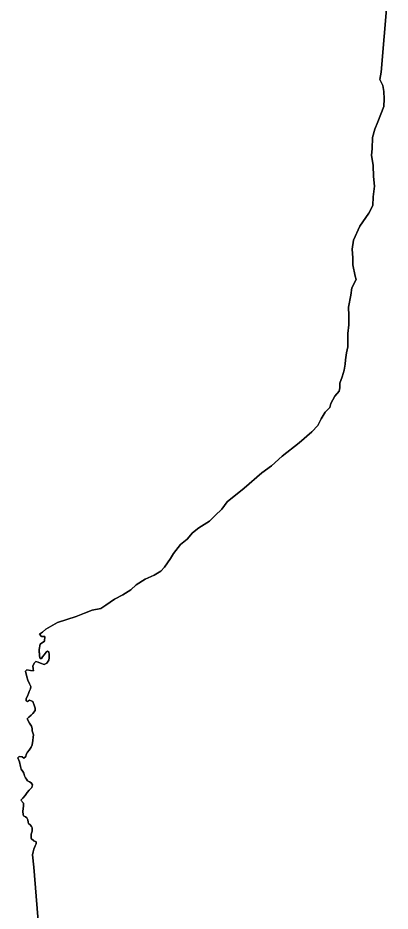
# Model space of a CAD drawing. Header units: inches. Extents: x 33.9 to 41.9, y -4.8 to 5.4.
# Drawn here: x 35.0041 to 35.0577, y -0.3713 to -0.2427 of the extents above; entities that cross this region are included whole.
import ezdxf

# ---------------------------------------------------------------- set-up
doc = ezdxf.new("R2010")
doc.units = ezdxf.units.IN
doc.header["$MEASUREMENT"] = 0
doc.layers.add('Counties', color=7, linetype='Continuous')

msp = doc.modelspace()

# ---------------------------------------------------------------- linework, layer by layer
at = {"layer": 'Counties'}
for points in [[(35.05773, -0.23503), (35.05645, -0.25049), (35.05624, -0.25155), (35.05666, -0.2524), (35.0568, -0.25325), (35.05687, -0.25431), (35.0568, -0.25544), (35.05596, -0.25764), (35.05554, -0.2587), (35.05519, -0.2599), (35.05513, -0.26153), (35.05506, -0.26245), (35.05527, -0.26394), (35.05534, -0.26549), (35.05548, -0.26691), (35.05527, -0.26846), (35.05521, -0.26967), (35.05464, -0.2708), (35.05338, -0.27264), (35.05247, -0.27469), (35.05226, -0.27597), (35.05233, -0.27724), (35.05233, -0.27823), (35.05269, -0.27986), (35.05283, -0.28036), (35.0522, -0.28156), (35.05206, -0.28262), (35.05171, -0.28432), (35.05178, -0.28552), (35.05178, -0.28687), (35.05164, -0.28814), (35.05164, -0.28927), (35.05165, -0.29005), (35.05144, -0.2909), (35.0513, -0.29189), (35.05123, -0.29253), (35.05109, -0.29338), (35.05081, -0.29437), (35.05046, -0.29529), (35.05046, -0.29593), (35.05039, -0.29642), (35.04976, -0.29713), (35.0492, -0.29819), (35.04906, -0.29876), (35.04835, -0.29947), (35.04779, -0.30039), (35.0473, -0.30138), (35.04646, -0.3023), (35.04464, -0.30386), (35.04218, -0.30577), (35.04064, -0.30719), (35.03923, -0.30818), (35.03671, -0.31038), (35.03425, -0.31236), (35.03348, -0.31343), (35.0325, -0.31435), (35.03172, -0.31513), (35.03018, -0.31612), (35.02927, -0.31683), (35.0285, -0.31775), (35.02751, -0.31853), (35.02653, -0.3198), (35.02611, -0.32051), (35.0252, -0.32179), (35.02471, -0.32235), (35.02372, -0.32292), (35.02246, -0.32349), (35.02113, -0.32434), (35.02035, -0.32505), (35.01923, -0.32576), (35.01804, -0.32639), (35.01677, -0.32725), (35.01607, -0.32774), (35.01481, -0.32795), (35.01368, -0.32838), (35.01249, -0.32888), (35.01116, -0.3293), (35.00982, -0.32973), (35.00814, -0.33072), (35.00765, -0.33115), (35.00723, -0.33143), (35.00751, -0.33178), (35.008, -0.33178), (35.00793, -0.33242), (35.0073, -0.33285), (35.00716, -0.33362), (35.00716, -0.33412), (35.00723, -0.33412), (35.00721, -0.33461), (35.00733, -0.33493), (35.00751, -0.33493), (35.00766, -0.33471), (35.00787, -0.33442), (35.00816, -0.334), (35.00836, -0.33385), (35.00854, -0.33395), (35.00859, -0.33434), (35.00861, -0.33483), (35.00857, -0.33518), (35.00828, -0.33561), (35.00788, -0.33577), (35.00737, -0.33559), (35.00702, -0.33544), (35.00667, -0.33538), (35.00648, -0.33557), (35.00628, -0.33598), (35.00632, -0.33642), (35.00634, -0.33671), (35.00593, -0.33665), (35.00537, -0.33657), (35.00521, -0.33677), (35.00539, -0.33757), (35.00556, -0.33806), (35.0058, -0.33859), (35.00597, -0.33896), (35.00594, -0.3393), (35.00572, -0.33969), (35.00565, -0.33998), (35.00547, -0.34037), (35.0053, -0.34067), (35.0053, -0.341), (35.00551, -0.3411), (35.00578, -0.34094), (35.00625, -0.34114), (35.00648, -0.3418), (35.00658, -0.3421), (35.00658, -0.34243), (35.00627, -0.34284), (35.00602, -0.34308), (35.00567, -0.34339), (35.00545, -0.34361), (35.00579, -0.34423), (35.00608, -0.34468), (35.00617, -0.34501), (35.00618, -0.34533), (35.00633, -0.34591), (35.00629, -0.34627), (35.00626, -0.34676), (35.00614, -0.34737), (35.00602, -0.34772), (35.00575, -0.34815), (35.0055, -0.34844), (35.00531, -0.34876), (35.00527, -0.34903), (35.00496, -0.34927), (35.0047, -0.34909), (35.00428, -0.34905), (35.0041, -0.34925), (35.00433, -0.3498), (35.00447, -0.35046), (35.00459, -0.35087), (35.00482, -0.35122), (35.00496, -0.35142), (35.00504, -0.35181), (35.00519, -0.35209), (35.00533, -0.35232), (35.0055, -0.35254), (35.00579, -0.35267), (35.00603, -0.35285), (35.00622, -0.35314), (35.00609, -0.3535), (35.00574, -0.35391), (35.00545, -0.35424), (35.00514, -0.35467), (35.00483, -0.35504), (35.00455, -0.35534), (35.00492, -0.35575), (35.00489, -0.35618), (35.00487, -0.35653), (35.00481, -0.35696), (35.00485, -0.35739), (35.00493, -0.35757), (35.0052, -0.35771), (35.00541, -0.35788), (35.00553, -0.35814), (35.00557, -0.35849), (35.00563, -0.35871), (35.00588, -0.35886), (35.00606, -0.35914), (35.00615, -0.35933), (35.00617, -0.3598), (35.00602, -0.36023), (35.00604, -0.36084), (35.00641, -0.36119), (35.00674, -0.36131), (35.00676, -0.3616), (35.0066, -0.36192), (35.00639, -0.36241), (35.00631, -0.36278), (35.00623, -0.36321), (35.00641, -0.36497), (35.0072, -0.37512)], [(35.0072, -0.37512), (35.00641, -0.36497), (35.00623, -0.36321), (35.00631, -0.36278), (35.00639, -0.36241), (35.0066, -0.36192), (35.00676, -0.3616), (35.00674, -0.36131), (35.00641, -0.36119), (35.00604, -0.36084), (35.00602, -0.36023), (35.00617, -0.3598), (35.00615, -0.35933), (35.00606, -0.35914), (35.00588, -0.35886), (35.00563, -0.35871), (35.00557, -0.35849), (35.00553, -0.35814), (35.00541, -0.35788), (35.0052, -0.35771), (35.00493, -0.35757), (35.00485, -0.35739), (35.00481, -0.35696), (35.00487, -0.35653), (35.00489, -0.35618), (35.00492, -0.35575), (35.00455, -0.35534), (35.00483, -0.35504), (35.00514, -0.35467), (35.00545, -0.35424), (35.00574, -0.35391), (35.00609, -0.3535), (35.00622, -0.35314), (35.00603, -0.35285), (35.00579, -0.35267), (35.0055, -0.35254), (35.00533, -0.35232), (35.00519, -0.35209), (35.00504, -0.35181), (35.00496, -0.35142), (35.00482, -0.35122), (35.00459, -0.35087), (35.00447, -0.35046), (35.00433, -0.3498), (35.0041, -0.34925), (35.00428, -0.34905), (35.0047, -0.34909), (35.00496, -0.34927), (35.00527, -0.34903), (35.00531, -0.34876), (35.0055, -0.34844), (35.00575, -0.34815), (35.00602, -0.34772), (35.00614, -0.34737), (35.00626, -0.34676), (35.00629, -0.34627), (35.00633, -0.34591), (35.00618, -0.34533), (35.00617, -0.34501), (35.00608, -0.34468), (35.00579, -0.34423), (35.00545, -0.34361), (35.00567, -0.34339), (35.00602, -0.34308), (35.00627, -0.34284), (35.00658, -0.34243), (35.00658, -0.3421), (35.00648, -0.3418), (35.00625, -0.34114), (35.00578, -0.34094), (35.00551, -0.3411), (35.0053, -0.341), (35.0053, -0.34067), (35.00547, -0.34037), (35.00565, -0.33998), (35.00572, -0.33969), (35.00594, -0.3393), (35.00597, -0.33896), (35.0058, -0.33859), (35.00556, -0.33806), (35.00539, -0.33757), (35.00521, -0.33677), (35.00537, -0.33657), (35.00593, -0.33665), (35.00634, -0.33671), (35.00632, -0.33642), (35.00628, -0.33598), (35.00648, -0.33557), (35.00667, -0.33538), (35.00702, -0.33544), (35.00737, -0.33559), (35.00788, -0.33577), (35.00828, -0.33561), (35.00857, -0.33518), (35.00861, -0.33483), (35.00859, -0.33434), (35.00854, -0.33395), (35.00836, -0.33385), (35.00816, -0.334), (35.00787, -0.33442), (35.00766, -0.33471), (35.00751, -0.33493), (35.00733, -0.33493), (35.00721, -0.33461), (35.00723, -0.33412), (35.00716, -0.33412), (35.00716, -0.33362), (35.0073, -0.33285), (35.00793, -0.33242), (35.008, -0.33178), (35.00751, -0.33178), (35.00723, -0.33143), (35.00765, -0.33115), (35.00814, -0.33072), (35.00982, -0.32973), (35.01116, -0.3293), (35.01249, -0.32888), (35.01368, -0.32838), (35.01481, -0.32795), (35.01607, -0.32774), (35.01677, -0.32725), (35.01804, -0.32639), (35.01923, -0.32576), (35.02035, -0.32505), (35.02113, -0.32434), (35.02246, -0.32349), (35.02372, -0.32292), (35.02471, -0.32235), (35.0252, -0.32179), (35.02611, -0.32051), (35.02653, -0.3198), (35.02751, -0.31853), (35.0285, -0.31775), (35.02927, -0.31683), (35.03018, -0.31612), (35.03172, -0.31513), (35.0325, -0.31435), (35.03348, -0.31343), (35.03425, -0.31236), (35.03671, -0.31038), (35.03923, -0.30818), (35.04064, -0.30719), (35.04218, -0.30577), (35.04464, -0.30386), (35.04646, -0.3023), (35.0473, -0.30138), (35.04779, -0.30039), (35.04835, -0.29947), (35.04906, -0.29876), (35.0492, -0.29819), (35.04976, -0.29713), (35.05039, -0.29642), (35.05046, -0.29593), (35.05046, -0.29529), (35.05081, -0.29437), (35.05109, -0.29338), (35.05123, -0.29253), (35.0513, -0.29189), (35.05144, -0.2909), (35.05165, -0.29005), (35.05164, -0.28927), (35.05164, -0.28814), (35.05178, -0.28687), (35.05178, -0.28552), (35.05171, -0.28432), (35.05206, -0.28262), (35.0522, -0.28156), (35.05283, -0.28036), (35.05269, -0.27986), (35.05233, -0.27823), (35.05233, -0.27724), (35.05226, -0.27597), (35.05247, -0.27469), (35.05338, -0.27264), (35.05464, -0.2708), (35.05521, -0.26967), (35.05527, -0.26846), (35.05548, -0.26691), (35.05534, -0.26549), (35.05527, -0.26394), (35.05506, -0.26245), (35.05513, -0.26153), (35.05519, -0.2599), (35.05554, -0.2587), (35.05596, -0.25764), (35.0568, -0.25544), (35.05687, -0.25431), (35.0568, -0.25325), (35.05666, -0.2524), (35.05624, -0.25155), (35.05645, -0.25049), (35.05773, -0.23503)], [(35.05773, -0.23503), (35.05645, -0.25049), (35.05624, -0.25155), (35.05666, -0.2524), (35.0568, -0.25325), (35.05687, -0.25431), (35.0568, -0.25544), (35.05596, -0.25764), (35.05554, -0.2587), (35.05519, -0.2599), (35.05513, -0.26153), (35.05506, -0.26245), (35.05527, -0.26394), (35.05534, -0.26549), (35.05548, -0.26691), (35.05527, -0.26846), (35.05521, -0.26967), (35.05464, -0.2708), (35.05338, -0.27264), (35.05247, -0.27469), (35.05226, -0.27597), (35.05233, -0.27724), (35.05233, -0.27823), (35.05269, -0.27986), (35.05283, -0.28036), (35.0522, -0.28156), (35.05206, -0.28262), (35.05171, -0.28432), (35.05178, -0.28552), (35.05178, -0.28687), (35.05164, -0.28814), (35.05164, -0.28927), (35.05165, -0.29005), (35.05144, -0.2909), (35.0513, -0.29189), (35.05123, -0.29253), (35.05109, -0.29338), (35.05081, -0.29437), (35.05046, -0.29529), (35.05046, -0.29593), (35.05039, -0.29642), (35.04976, -0.29713), (35.0492, -0.29819), (35.04906, -0.29876), (35.04835, -0.29947), (35.04779, -0.30039), (35.0473, -0.30138), (35.04646, -0.3023), (35.04464, -0.30386), (35.04218, -0.30577), (35.04064, -0.30719), (35.03923, -0.30818), (35.03671, -0.31038), (35.03425, -0.31236), (35.03348, -0.31343), (35.0325, -0.31435), (35.03172, -0.31513), (35.03018, -0.31612), (35.02927, -0.31683), (35.0285, -0.31775), (35.02751, -0.31853), (35.02653, -0.3198), (35.02611, -0.32051), (35.0252, -0.32179), (35.02471, -0.32235), (35.02372, -0.32292), (35.02246, -0.32349), (35.02113, -0.32434), (35.02035, -0.32505), (35.01923, -0.32576), (35.01804, -0.32639), (35.01677, -0.32725), (35.01607, -0.32774), (35.01481, -0.32795), (35.01368, -0.32838), (35.01249, -0.32888), (35.01116, -0.3293), (35.00982, -0.32973), (35.00814, -0.33072), (35.00765, -0.33115), (35.00723, -0.33143), (35.00751, -0.33178), (35.008, -0.33178), (35.00793, -0.33242), (35.0073, -0.33285), (35.00716, -0.33362), (35.00716, -0.33412), (35.00723, -0.33412), (35.00721, -0.33461), (35.00733, -0.33493), (35.00751, -0.33493), (35.00766, -0.33471), (35.00787, -0.33442), (35.00816, -0.334), (35.00836, -0.33385), (35.00854, -0.33395), (35.00859, -0.33434), (35.00861, -0.33483), (35.00857, -0.33518), (35.00828, -0.33561), (35.00788, -0.33577), (35.00737, -0.33559), (35.00702, -0.33544), (35.00667, -0.33538), (35.00648, -0.33557), (35.00628, -0.33598), (35.00632, -0.33642), (35.00634, -0.33671), (35.00593, -0.33665), (35.00537, -0.33657), (35.00521, -0.33677), (35.00539, -0.33757), (35.00556, -0.33806), (35.0058, -0.33859), (35.00597, -0.33896), (35.00594, -0.3393), (35.00572, -0.33969), (35.00565, -0.33998), (35.00547, -0.34037), (35.0053, -0.34067), (35.0053, -0.341), (35.00551, -0.3411), (35.00578, -0.34094), (35.00625, -0.34114), (35.00648, -0.3418), (35.00658, -0.3421), (35.00658, -0.34243), (35.00627, -0.34284), (35.00602, -0.34308), (35.00567, -0.34339), (35.00545, -0.34361), (35.00579, -0.34423), (35.00608, -0.34468), (35.00617, -0.34501), (35.00618, -0.34533), (35.00633, -0.34591), (35.00629, -0.34627), (35.00626, -0.34676), (35.00614, -0.34737), (35.00602, -0.34772), (35.00575, -0.34815), (35.0055, -0.34844), (35.00531, -0.34876), (35.00527, -0.34903), (35.00496, -0.34927), (35.0047, -0.34909), (35.00428, -0.34905), (35.0041, -0.34925), (35.00433, -0.3498), (35.00447, -0.35046), (35.00459, -0.35087), (35.00482, -0.35122), (35.00496, -0.35142), (35.00504, -0.35181), (35.00519, -0.35209), (35.00533, -0.35232), (35.0055, -0.35254), (35.00579, -0.35267), (35.00603, -0.35285), (35.00622, -0.35314), (35.00609, -0.3535), (35.00574, -0.35391), (35.00545, -0.35424), (35.00514, -0.35467), (35.00483, -0.35504), (35.00455, -0.35534), (35.00492, -0.35575), (35.00489, -0.35618), (35.00487, -0.35653), (35.00481, -0.35696), (35.00485, -0.35739), (35.00493, -0.35757), (35.0052, -0.35771), (35.00541, -0.35788), (35.00553, -0.35814), (35.00557, -0.35849), (35.00563, -0.35871), (35.00588, -0.35886), (35.00606, -0.35914), (35.00615, -0.35933), (35.00617, -0.3598), (35.00602, -0.36023), (35.00604, -0.36084), (35.00641, -0.36119), (35.00674, -0.36131), (35.00676, -0.3616), (35.0066, -0.36192), (35.00639, -0.36241), (35.00631, -0.36278), (35.00623, -0.36321), (35.00641, -0.36497), (35.0072, -0.37512)], [(35.0072, -0.37512), (35.00641, -0.36497), (35.00623, -0.36321), (35.00631, -0.36278), (35.00639, -0.36241), (35.0066, -0.36192), (35.00676, -0.3616), (35.00674, -0.36131), (35.00641, -0.36119), (35.00604, -0.36084), (35.00602, -0.36023), (35.00617, -0.3598), (35.00615, -0.35933), (35.00606, -0.35914), (35.00588, -0.35886), (35.00563, -0.35871), (35.00557, -0.35849), (35.00553, -0.35814), (35.00541, -0.35788), (35.0052, -0.35771), (35.00493, -0.35757), (35.00485, -0.35739), (35.00481, -0.35696), (35.00487, -0.35653), (35.00489, -0.35618), (35.00492, -0.35575), (35.00455, -0.35534), (35.00483, -0.35504), (35.00514, -0.35467), (35.00545, -0.35424), (35.00574, -0.35391), (35.00609, -0.3535), (35.00622, -0.35314), (35.00603, -0.35285), (35.00579, -0.35267), (35.0055, -0.35254), (35.00533, -0.35232), (35.00519, -0.35209), (35.00504, -0.35181), (35.00496, -0.35142), (35.00482, -0.35122), (35.00459, -0.35087), (35.00447, -0.35046), (35.00433, -0.3498), (35.0041, -0.34925), (35.00428, -0.34905), (35.0047, -0.34909), (35.00496, -0.34927), (35.00527, -0.34903), (35.00531, -0.34876), (35.0055, -0.34844), (35.00575, -0.34815), (35.00602, -0.34772), (35.00614, -0.34737), (35.00626, -0.34676), (35.00629, -0.34627), (35.00633, -0.34591), (35.00618, -0.34533), (35.00617, -0.34501), (35.00608, -0.34468), (35.00579, -0.34423), (35.00545, -0.34361), (35.00567, -0.34339), (35.00602, -0.34308), (35.00627, -0.34284), (35.00658, -0.34243), (35.00658, -0.3421), (35.00648, -0.3418), (35.00625, -0.34114), (35.00578, -0.34094), (35.00551, -0.3411), (35.0053, -0.341), (35.0053, -0.34067), (35.00547, -0.34037), (35.00565, -0.33998), (35.00572, -0.33969), (35.00594, -0.3393), (35.00597, -0.33896), (35.0058, -0.33859), (35.00556, -0.33806), (35.00539, -0.33757), (35.00521, -0.33677), (35.00537, -0.33657), (35.00593, -0.33665), (35.00634, -0.33671), (35.00632, -0.33642), (35.00628, -0.33598), (35.00648, -0.33557), (35.00667, -0.33538), (35.00702, -0.33544), (35.00737, -0.33559), (35.00788, -0.33577), (35.00828, -0.33561), (35.00857, -0.33518), (35.00861, -0.33483), (35.00859, -0.33434), (35.00854, -0.33395), (35.00836, -0.33385), (35.00816, -0.334), (35.00787, -0.33442), (35.00766, -0.33471), (35.00751, -0.33493), (35.00733, -0.33493), (35.00721, -0.33461), (35.00723, -0.33412), (35.00716, -0.33412), (35.00716, -0.33362), (35.0073, -0.33285), (35.00793, -0.33242), (35.008, -0.33178), (35.00751, -0.33178), (35.00723, -0.33143), (35.00765, -0.33115), (35.00814, -0.33072), (35.00982, -0.32973), (35.01116, -0.3293), (35.01249, -0.32888), (35.01368, -0.32838), (35.01481, -0.32795), (35.01607, -0.32774), (35.01677, -0.32725), (35.01804, -0.32639), (35.01923, -0.32576), (35.02035, -0.32505), (35.02113, -0.32434), (35.02246, -0.32349), (35.02372, -0.32292), (35.02471, -0.32235), (35.0252, -0.32179), (35.02611, -0.32051), (35.02653, -0.3198), (35.02751, -0.31853), (35.0285, -0.31775), (35.02927, -0.31683), (35.03018, -0.31612), (35.03172, -0.31513), (35.0325, -0.31435), (35.03348, -0.31343), (35.03425, -0.31236), (35.03671, -0.31038), (35.03923, -0.30818), (35.04064, -0.30719), (35.04218, -0.30577), (35.04464, -0.30386), (35.04646, -0.3023), (35.0473, -0.30138), (35.04779, -0.30039), (35.04835, -0.29947), (35.04906, -0.29876), (35.0492, -0.29819), (35.04976, -0.29713), (35.05039, -0.29642), (35.05046, -0.29593), (35.05046, -0.29529), (35.05081, -0.29437), (35.05109, -0.29338), (35.05123, -0.29253), (35.0513, -0.29189), (35.05144, -0.2909), (35.05165, -0.29005), (35.05164, -0.28927), (35.05164, -0.28814), (35.05178, -0.28687), (35.05178, -0.28552), (35.05171, -0.28432), (35.05206, -0.28262), (35.0522, -0.28156), (35.05283, -0.28036), (35.05269, -0.27986), (35.05233, -0.27823), (35.05233, -0.27724), (35.05226, -0.27597), (35.05247, -0.27469), (35.05338, -0.27264), (35.05464, -0.2708), (35.05521, -0.26967), (35.05527, -0.26846), (35.05548, -0.26691), (35.05534, -0.26549), (35.05527, -0.26394), (35.05506, -0.26245), (35.05513, -0.26153), (35.05519, -0.2599), (35.05554, -0.2587), (35.05596, -0.25764), (35.0568, -0.25544), (35.05687, -0.25431), (35.0568, -0.25325), (35.05666, -0.2524), (35.05624, -0.25155), (35.05645, -0.25049), (35.05773, -0.23503)]]:
    msp.add_lwpolyline(points, dxfattribs=at)

doc.saveas('drawing.dxf')
